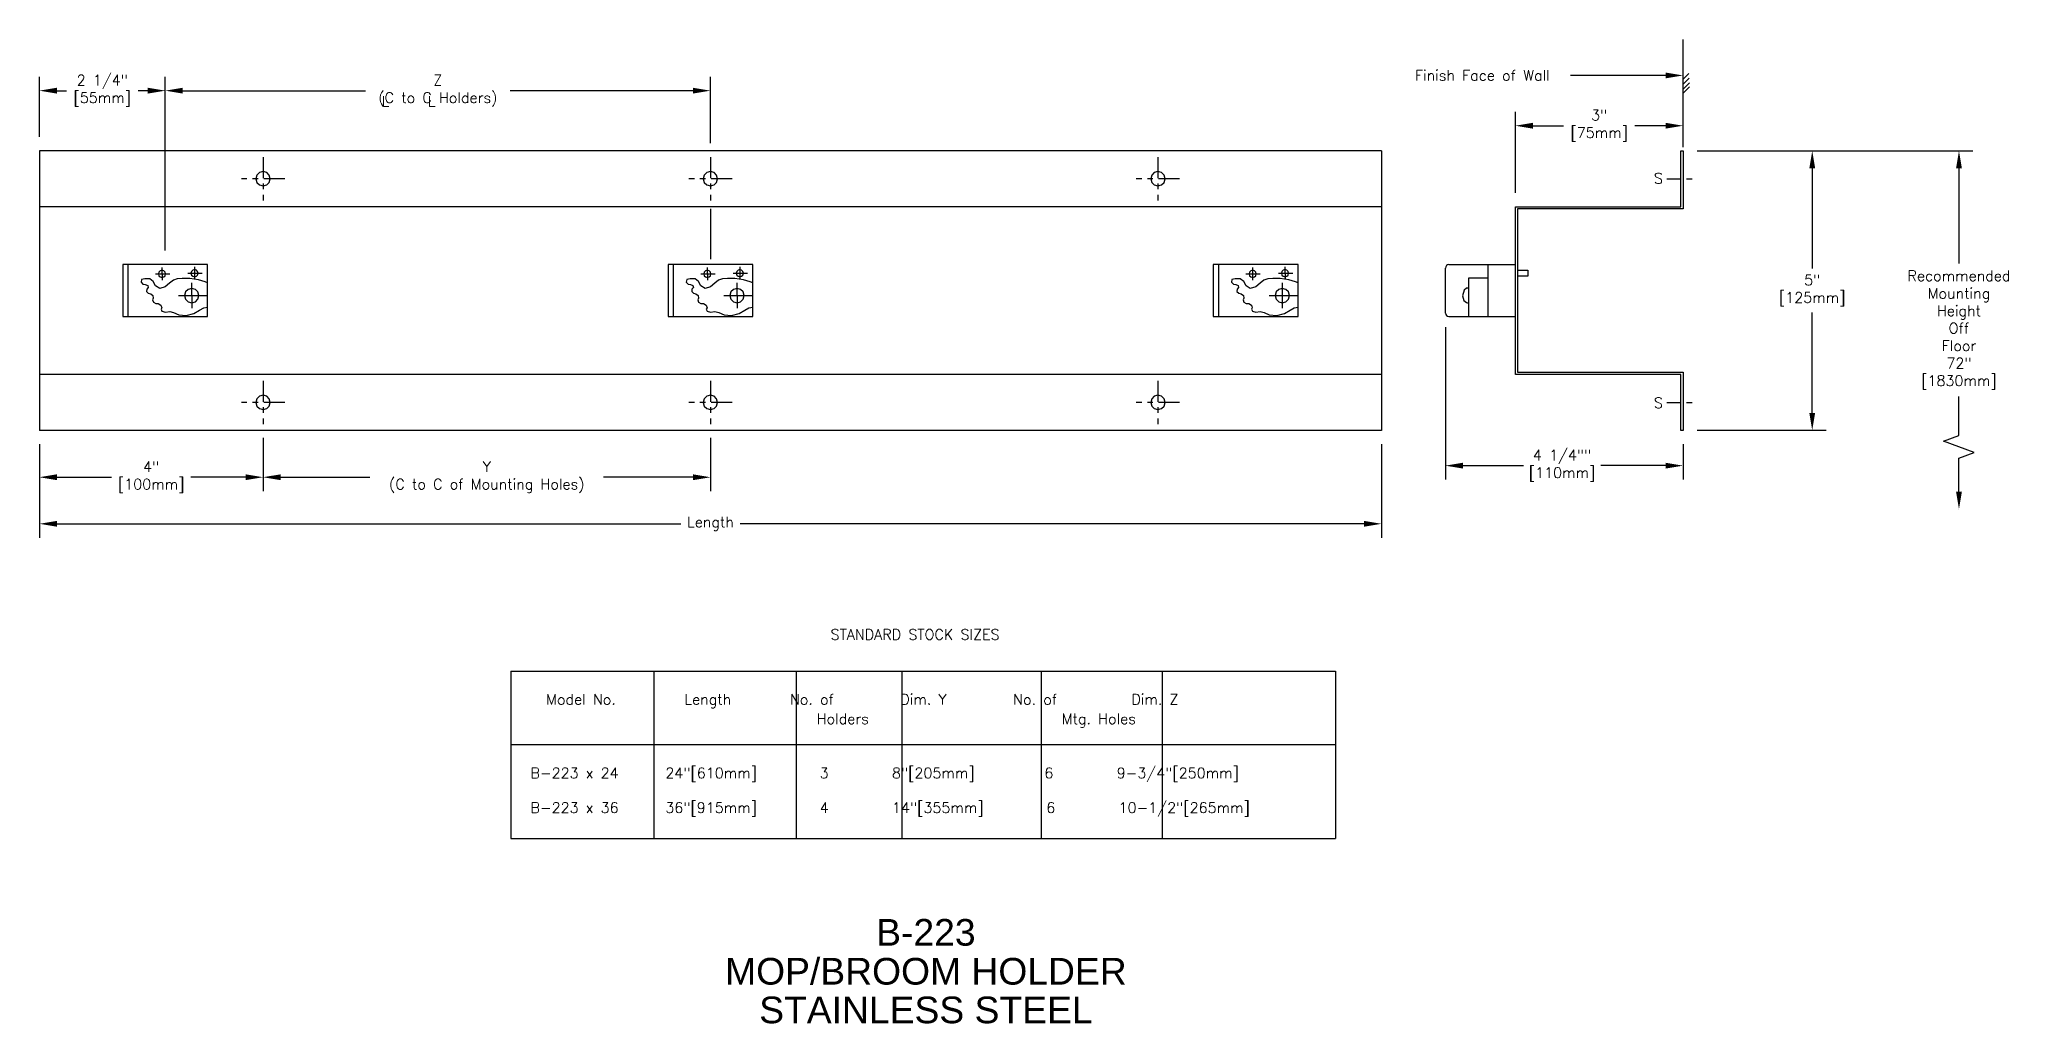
# Model space of a CAD drawing. Extents: x 4.4 to 39.7, y 11.9 to 29.5.
import ezdxf
from ezdxf.enums import TextEntityAlignment as Align

# ---------------------------------------------------------------- set-up
doc = ezdxf.new("R2010")
doc.units = 0
doc.header["$MEASUREMENT"] = 0
doc.header["$PDMODE"] = 35
doc.header["$PDSIZE"] = 0.000315
doc.linetypes.add('CENTER2', pattern=[1.125, 0.75, -0.125, 0.125, -0.125])
doc.layers.get('0').update_dxf_attribs({"linetype": 'CONTINUOUS'})
doc.layers.get('DEFPOINTS').update_dxf_attribs({"linetype": 'CONTINUOUS'})
for name, color, linetype in [('DETAIL', 4, 'CONTINUOUS'), ('DIM', 1, 'CONTINUOUS'), ('TEXT', 2, 'CONTINUOUS')]:
    doc.layers.add(name, color=color, linetype=linetype)
doc.styles.add('ARIAL_5', font='arial.ttf', dxfattribs={"height": 5})
doc.styles.add('DIM_S_5', font='simplex.shx', dxfattribs={"height": 0.1875})
doc.dimstyles.new('DIM_S_7', dxfattribs={"dimtxt": 0.12, "dimasz": 0.3125, "dimexe": 0.25, "dimexo": 0.25, "dimgap": 0.09375, "dimtad": 0, "dimtih": 1, "dimtoh": 1, "dimdec": 4, "dimzin": 4, "dimtxsty": 'DIM_S_5', "dimcen": 0.09375, "dimaunit": 1, "dimazin": 3, "dimtfac": 1, "dimtdec": 4, "dimtofl": 0, "dimtmove": 0, "dimatfit": 3, "dimtolj": 1, "dimtzin": 0})

# ---------------------------------------------------------------- blocks, each defined once
blk = doc.blocks.new('*D8')
at = {"color": 0, "linetype": 'BYBLOCK'}
for p, q in [((30.84, 26.794), (30.84, 28.242)), ((33.84, 27.794), (33.84, 28.242)), ((31.153, 27.992), (31.702, 27.992)), ((33.528, 27.992), (32.979, 27.992))]:
    blk.add_line(p, q, dxfattribs=at)
for points in [[(31.153, 28.044), (31.153, 27.94), (30.84, 27.992)], [(33.528, 28.044), (33.528, 27.94), (33.84, 27.992)]]:
    blk.add_solid(points, dxfattribs=at)
at = {"layer": 'DEFPOINTS', "color": 0, "linetype": 'BYBLOCK'}
for p in [(33.84, 27.992), (33.84, 27.544), (30.84, 26.544)]:
    blk.add_point(p, dxfattribs=at)
at = {"color": 0, "linetype": 'BYBLOCK', "insert": (32.34, 27.992), "char_height": 0.1875, "attachment_point": 5, "style": 'DIM_S_5'}
blk.add_mtext('\\A1;3"\\P[75mm]', dxfattribs=at)
blk = doc.blocks.new('*D7')
at = {"color": 0, "linetype": 'BYBLOCK'}
for p, q in [((29.59, 24.391), (29.59, 21.662)), ((33.84, 22.294), (33.84, 21.662)), ((29.903, 21.912), (30.984, 21.912)), ((33.528, 21.912), (32.368, 21.912))]:
    blk.add_line(p, q, dxfattribs=at)
for points in [[(29.903, 21.964), (29.903, 21.86), (29.59, 21.912)], [(33.528, 21.964), (33.528, 21.86), (33.84, 21.912)]]:
    blk.add_solid(points, dxfattribs=at)
at = {"layer": 'DEFPOINTS', "color": 0, "linetype": 'BYBLOCK'}
for p in [(29.59, 24.641), (33.84, 22.544), (33.84, 21.912)]:
    blk.add_point(p, dxfattribs=at)
at = {"color": 0, "linetype": 'BYBLOCK', "insert": (31.676, 21.912), "char_height": 0.1875, "attachment_point": 5, "style": 'DIM_S_5'}
blk.add_mtext('\\A1;\\fSimplex|b0|i0|c0|p0;4 1/4"\\Fsimplex.shx;"\\P[110mm]', dxfattribs=at)
blk = doc.blocks.new('*D6')
at = {"color": 0, "linetype": 'BYBLOCK'}
for p, q in [((34.09, 27.544), (36.399, 27.544)), ((36.149, 27.231), (36.149, 25.437)), ((36.149, 22.856), (36.149, 24.651)), ((34.09, 22.544), (36.399, 22.544))]:
    blk.add_line(p, q, dxfattribs=at)
for points in [[(36.097, 27.231), (36.201, 27.231), (36.149, 27.544)], [(36.097, 22.856), (36.201, 22.856), (36.149, 22.544)]]:
    blk.add_solid(points, dxfattribs=at)
at = {"layer": 'DEFPOINTS', "color": 0, "linetype": 'BYBLOCK'}
for p in [(33.84, 27.544), (33.84, 22.544), (36.149, 22.544)]:
    blk.add_point(p, dxfattribs=at)
at = {"color": 0, "linetype": 'BYBLOCK', "insert": (36.149, 25.044), "char_height": 0.1875, "attachment_point": 5, "style": 'DIM_S_5'}
blk.add_mtext('\\A1;\\fSimplex|b0|i0|c0|p0;5"\\Fsimplex.shx;\\P[125mm]', dxfattribs=at)
blk = doc.blocks.new('*D5')
at = {"color": 0, "linetype": 'BYBLOCK'}
for p, q in [((6.698, 25.759), (6.698, 28.869)), ((7.011, 28.619), (10.279, 28.619)), ((16.136, 28.619), (12.868, 28.619)), ((16.448, 27.681), (16.448, 28.869))]:
    blk.add_line(p, q, dxfattribs=at)
for points in [[(7.011, 28.671), (7.011, 28.567), (6.698, 28.619)], [(16.136, 28.671), (16.136, 28.567), (16.448, 28.619)]]:
    blk.add_solid(points, dxfattribs=at)
at = {"layer": 'DEFPOINTS', "color": 0, "linetype": 'BYBLOCK'}
for p in [(16.448, 28.619), (16.448, 27.431), (6.698, 25.509)]:
    blk.add_point(p, dxfattribs=at)
at = {"color": 0, "linetype": 'BYBLOCK', "insert": (11.573, 28.619), "char_height": 0.1875, "attachment_point": 5, "style": 'DIM_S_5'}
blk.add_mtext('\\A1;Z\\P(C to C Holders)', dxfattribs=at)
blk = doc.blocks.new('*D4')
at = {"color": 0, "linetype": 'BYBLOCK'}
for p, q in [((4.448, 22.294), (4.448, 20.622)), ((28.448, 22.294), (28.448, 20.622)), ((4.761, 20.872), (15.917, 20.872)), ((28.136, 20.872), (16.979, 20.872))]:
    blk.add_line(p, q, dxfattribs=at)
for points in [[(4.761, 20.924), (4.761, 20.82), (4.448, 20.872)], [(28.136, 20.924), (28.136, 20.82), (28.448, 20.872)]]:
    blk.add_solid(points, dxfattribs=at)
at = {"layer": 'DEFPOINTS', "color": 0, "linetype": 'BYBLOCK'}
for p in [(4.448, 22.544), (28.448, 22.544), (28.448, 20.872)]:
    blk.add_point(p, dxfattribs=at)
at = {"color": 0, "linetype": 'BYBLOCK', "insert": (16.448, 20.872), "char_height": 0.1875, "attachment_point": 5, "style": 'DIM_S_5'}
blk.add_mtext('\\A1;Length', dxfattribs=at)
blk = doc.blocks.new('*D3')
at = {"color": 0, "linetype": 'BYBLOCK'}
for p, q in [((8.448, 22.407), (8.448, 21.455)), ((16.448, 22.407), (16.448, 21.455)), ((8.761, 21.705), (10.359, 21.705)), ((16.136, 21.705), (14.537, 21.705))]:
    blk.add_line(p, q, dxfattribs=at)
for points in [[(8.761, 21.757), (8.761, 21.653), (8.448, 21.705)], [(16.136, 21.757), (16.136, 21.653), (16.448, 21.705)]]:
    blk.add_solid(points, dxfattribs=at)
at = {"layer": 'DEFPOINTS', "color": 0, "linetype": 'BYBLOCK'}
for p in [(8.448, 22.657), (16.448, 22.657), (16.448, 21.705)]:
    blk.add_point(p, dxfattribs=at)
at = {"color": 0, "linetype": 'BYBLOCK', "insert": (12.448, 21.705), "char_height": 0.1875, "attachment_point": 5, "style": 'DIM_S_5'}
blk.add_mtext('\\A1;Y\\P(C to C of Mounting Holes)', dxfattribs=at)
blk = doc.blocks.new('*D2')
at = {"color": 0, "linetype": 'BYBLOCK'}
for p, q in [((4.448, 22.294), (4.448, 21.455)), ((8.448, 22.407), (8.448, 21.455)), ((4.761, 21.705), (5.738, 21.705)), ((8.136, 21.705), (7.158, 21.705))]:
    blk.add_line(p, q, dxfattribs=at)
for points in [[(4.761, 21.757), (4.761, 21.653), (4.448, 21.705)], [(8.136, 21.757), (8.136, 21.653), (8.448, 21.705)]]:
    blk.add_solid(points, dxfattribs=at)
at = {"layer": 'DEFPOINTS', "color": 0, "linetype": 'BYBLOCK'}
for p in [(4.448, 22.544), (8.448, 22.657), (8.448, 21.705)]:
    blk.add_point(p, dxfattribs=at)
at = {"color": 0, "linetype": 'BYBLOCK', "insert": (6.448, 21.705), "char_height": 0.1875, "attachment_point": 5, "style": 'DIM_S_5'}
blk.add_mtext('\\A1;\\fSimplex|b0|i0|c0|p0;4"\\Fsimplex.shx;\\P[100mm]', dxfattribs=at)
blk = doc.blocks.new('*D1')
at = {"color": 0, "linetype": 'BYBLOCK'}
for p, q in [((4.448, 27.794), (4.448, 28.869)), ((4.761, 28.619), (4.935, 28.619)), ((6.386, 28.619), (6.212, 28.619)), ((6.698, 25.759), (6.698, 28.869))]:
    blk.add_line(p, q, dxfattribs=at)
for points in [[(4.761, 28.671), (4.761, 28.567), (4.448, 28.619)], [(6.386, 28.671), (6.386, 28.567), (6.698, 28.619)]]:
    blk.add_solid(points, dxfattribs=at)
at = {"layer": 'DEFPOINTS', "color": 0, "linetype": 'BYBLOCK'}
for p in [(6.698, 28.619), (4.448, 27.544), (6.698, 25.509)]:
    blk.add_point(p, dxfattribs=at)
at = {"color": 0, "linetype": 'BYBLOCK', "insert": (5.573, 28.619), "char_height": 0.1875, "attachment_point": 5, "style": 'DIM_S_5'}
blk.add_mtext('\\A1;\\fSimplex|b0|i0|c0|p0;2 1/4"\\Fsimplex.shx;\\P[55mm]', dxfattribs=at)
blk = doc.blocks.new('TBLK_TX')

msp = doc.modelspace()

# ---------------------------------------------------------------- linework, layer by layer
at = {"layer": 'DEFPOINTS', "linetype": 'BYBLOCK'}
msp.add_point((33.84012, 27.54367), dxfattribs=at)
at = {"layer": 'DETAIL', "linetype": 'CONTINUOUS'}
for p, q in [((4.44819, 27.54367), (4.44819, 22.54367)), ((28.44819, 27.54367), (4.44819, 27.54367)), ((28.44819, 27.54367), (28.44819, 22.54367)), ((28.44819, 26.54367), (4.44819, 26.54367)), ((29.59012, 24.64115), (29.59012, 25.44619)), ((29.65262, 25.50869), (30.84012, 25.50869)), ((29.65262, 24.57865), (30.84012, 24.57865)), ((28.44819, 23.54367), (4.44819, 23.54367)), ((28.44819, 22.54367), (4.44819, 22.54367))]:
    msp.add_line(p, q, dxfattribs=at)
at = {"layer": 'DETAIL', "linetype": 'CENTER2', "ltscale": 0.5}
for p, q in [((8.44819, 27.4307), (8.44819, 26.65663)), ((16.44819, 27.4307), (16.44819, 26.65663)), ((24.44819, 27.4307), (24.44819, 26.65663)), ((8.83502, 27.04367), (8.06131, 27.04367)), ((16.83502, 27.04367), (16.06131, 27.04367)), ((24.83502, 27.04367), (24.06131, 27.04367)), ((8.44819, 23.4307), (8.44819, 22.65663)), ((16.44819, 23.4307), (16.44819, 22.65663)), ((24.44819, 23.4307), (24.44819, 22.65663)), ((8.83502, 23.04367), (8.06131, 23.04367)), ((16.83502, 23.04367), (16.06131, 23.04367)), ((24.83502, 23.04367), (24.06131, 23.04367))]:
    msp.add_line(p, q, dxfattribs=at)
at = {"layer": 'DETAIL', "linetype": 'CENTER2', "ltscale": 0.333333}
for p, q in [((33.55075, 27.04367), (34.09012, 27.04367)), ((33.55075, 23.04367), (34.09012, 23.04367))]:
    msp.add_line(p, q, dxfattribs=at)
at = {"layer": 'DETAIL', "linetype": 'CONTINUOUS'}
for points in [[(33.80075, 26.54367), (33.80075, 27.54367), (33.84012, 27.54367), (33.84012, 26.5043), (30.87949, 26.5043), (30.87949, 23.58304), (33.84012, 23.58304), (33.84012, 22.54367), (33.80075, 22.54367), (33.80075, 23.54367), (30.84012, 23.54367), (30.84012, 26.54367)], [(8.44819, 26.91564), (8.51272, 26.93312), (8.5586, 26.97905), (8.57605, 27.04367), (8.5586, 27.10828), (8.51272, 27.15421), (8.44819, 27.17169), (8.38363, 27.15421), (8.33775, 27.10828), (8.32028, 27.04367), (8.33775, 26.97905), (8.38363, 26.93312)], [(16.44819, 26.91564), (16.51272, 26.93312), (16.5586, 26.97905), (16.57605, 27.04367), (16.5586, 27.10828), (16.51272, 27.15421), (16.44819, 27.17169), (16.38363, 27.15421), (16.33775, 27.10828), (16.32028, 27.04367), (16.33775, 26.97905), (16.38363, 26.93312)], [(24.44819, 26.91564), (24.51272, 26.93312), (24.5586, 26.97905), (24.57605, 27.04367), (24.5586, 27.10828), (24.51272, 27.15421), (24.44819, 27.17169), (24.38363, 27.15421), (24.33775, 27.10828), (24.32028, 27.04367), (24.33775, 26.97905), (24.38363, 26.93312)], [(5.93935, 24.57865), (7.45703, 24.57865), (7.45703, 25.50869), (5.93935, 25.50869)], [(6.57812, 25.34181), (6.58685, 25.30951), (6.6098, 25.28656), (6.6421, 25.27783), (6.67436, 25.28656), (6.69729, 25.30951), (6.70603, 25.34181), (6.69729, 25.37413), (6.67436, 25.39711), (6.6421, 25.40585), (6.6098, 25.39711), (6.58685, 25.37413)], [(7.1587, 25.35403), (7.16743, 25.32172), (7.19036, 25.29874), (7.22261, 25.28999), (7.25491, 25.29874), (7.27787, 25.32172), (7.28661, 25.35403), (7.27787, 25.38633), (7.25491, 25.40928), (7.22261, 25.41801), (7.19036, 25.40928), (7.16743, 25.38633)], [(15.68935, 24.57865), (17.20703, 24.57865), (17.20703, 25.50869), (15.68935, 25.50869)], [(16.32812, 25.34181), (16.33685, 25.30951), (16.3598, 25.28656), (16.3921, 25.27783), (16.42436, 25.28656), (16.44729, 25.30951), (16.45603, 25.34181), (16.44729, 25.37413), (16.42436, 25.39711), (16.3921, 25.40585), (16.3598, 25.39711), (16.33685, 25.37413)], [(16.9087, 25.35403), (16.91743, 25.32172), (16.94036, 25.29874), (16.97261, 25.28999), (17.00491, 25.29874), (17.02787, 25.32172), (17.03661, 25.35403), (17.02787, 25.38633), (17.00491, 25.40928), (16.97261, 25.41801), (16.94036, 25.40928), (16.91743, 25.38633)], [(25.43935, 24.57865), (26.95703, 24.57865), (26.95703, 25.50869), (25.43935, 25.50869)], [(26.07812, 25.34181), (26.08685, 25.30951), (26.1098, 25.28656), (26.1421, 25.27783), (26.17436, 25.28656), (26.19729, 25.30951), (26.20603, 25.34181), (26.19729, 25.37413), (26.17436, 25.39711), (26.1421, 25.40585), (26.1098, 25.39711), (26.08685, 25.37413)], [(26.6587, 25.35403), (26.66743, 25.32172), (26.69036, 25.29874), (26.72261, 25.28999), (26.75491, 25.29874), (26.77787, 25.32172), (26.78661, 25.35403), (26.77787, 25.38633), (26.75491, 25.40928), (26.72261, 25.41801), (26.69036, 25.40928), (26.66743, 25.38633)], [(7.04515, 24.95412), (7.06261, 24.88951), (7.1085, 24.84358), (7.17306, 24.8261), (7.23762, 24.84358), (7.28351, 24.88951), (7.30097, 24.95412), (7.28351, 25.01877), (7.23762, 25.06472), (7.17306, 25.0822), (7.1085, 25.06472), (7.06261, 25.01877)], [(16.79515, 24.95412), (16.81261, 24.88951), (16.8585, 24.84358), (16.92306, 24.8261), (16.98762, 24.84358), (17.03351, 24.88951), (17.05097, 24.95412), (17.03351, 25.01877), (16.98762, 25.06472), (16.92306, 25.0822), (16.8585, 25.06472), (16.81261, 25.01877)], [(26.54515, 24.95412), (26.56261, 24.88951), (26.6085, 24.84358), (26.67306, 24.8261), (26.73762, 24.84358), (26.78351, 24.88951), (26.80097, 24.95412), (26.78351, 25.01877), (26.73762, 25.06472), (26.67306, 25.0822), (26.6085, 25.06472), (26.56261, 25.01877)], [(8.44819, 22.91564), (8.51272, 22.93312), (8.5586, 22.97905), (8.57605, 23.04367), (8.5586, 23.10828), (8.51272, 23.15421), (8.44819, 23.17169), (8.38363, 23.15421), (8.33775, 23.10828), (8.32028, 23.04367), (8.33775, 22.97905), (8.38363, 22.93312)], [(16.44819, 22.91564), (16.51272, 22.93312), (16.5586, 22.97905), (16.57605, 23.04367), (16.5586, 23.10828), (16.51272, 23.15421), (16.44819, 23.17169), (16.38363, 23.15421), (16.33775, 23.10828), (16.32028, 23.04367), (16.33775, 22.97905), (16.38363, 22.93312)], [(24.44819, 22.91564), (24.51272, 22.93312), (24.5586, 22.97905), (24.57605, 23.04367), (24.5586, 23.10828), (24.51272, 23.15421), (24.44819, 23.17169), (24.38363, 23.15421), (24.33775, 23.10828), (24.32028, 23.04367), (24.33775, 22.97905), (24.38363, 22.93312)]]:
    msp.add_lwpolyline(points, close=True, dxfattribs=at)
for points in [[(6.03222, 25.50871), (6.03222, 24.57865)], [(6.64061, 25.45717), (6.6421, 25.2302)], [(7.10368, 25.35403), (7.36017, 25.35403)], [(7.22119, 25.46933), (7.22261, 25.24242)], [(15.78222, 25.50871), (15.78222, 24.57865)], [(16.39061, 25.45717), (16.3921, 25.2302)], [(16.85368, 25.35403), (17.11017, 25.35403)], [(16.97119, 25.46933), (16.97261, 25.24242)], [(25.53222, 25.50871), (25.53222, 24.57865)], [(26.14061, 25.45717), (26.1421, 25.2302)], [(26.60368, 25.35403), (26.86017, 25.35403)], [(26.72119, 25.46933), (26.72261, 25.24242)], [(30.34722, 25.50869), (30.34722, 24.57865)], [(31.06185, 25.40912), (31.06185, 25.29894), (30.87949, 25.29894)], [(30.87949, 25.40912), (30.94258, 25.40912), (31.02248, 25.40912), (31.06185, 25.40912)], [(7.45697, 25.17949), (7.40985, 25.19851), (7.29151, 25.23516), (7.1365, 25.25884), (7.00252, 25.26241), (6.91374, 25.25456), (6.84407, 25.22889), (6.77592, 25.17442), (6.69963, 25.1118), (6.60091, 25.08186), (6.52493, 25.12593), (6.48568, 25.20777), (6.42196, 25.25185), (6.33255, 25.25185), (6.27271, 25.2396), (6.26591, 25.19672), (6.2999, 25.16066), (6.34206, 25.15317), (6.38523, 25.13241), (6.39239, 25.09999), (6.36689, 25.07154), (6.36221, 25.02631), (6.39507, 24.99534), (6.43808, 24.98764), (6.47702, 24.95329), (6.48335, 24.90796), (6.4703, 24.87895), (6.48615, 24.83386), (6.52784, 24.81164), (6.57486, 24.81229), (6.62029, 24.78519), (6.63673, 24.73726), (6.62379, 24.71085), (6.63759, 24.67772), (6.70103, 24.65878), (6.77842, 24.66671), (6.84869, 24.65012), (6.94062, 24.61083), (7.07335, 24.5991), (7.21117, 24.63635), (7.31407, 24.69559), (7.38596, 24.73366), (7.45697, 24.74775)], [(6.52316, 25.34181), (6.77959, 25.34181)], [(7.1702, 25.18482), (7.17306, 24.73095)], [(17.20697, 25.17949), (17.15985, 25.19851), (17.04151, 25.23516), (16.8865, 25.25884), (16.75252, 25.26241), (16.66374, 25.25456), (16.59407, 25.22889), (16.52592, 25.17442), (16.44963, 25.1118), (16.35091, 25.08186), (16.27493, 25.12593), (16.23568, 25.20777), (16.17196, 25.25185), (16.08255, 25.25185), (16.02271, 25.2396), (16.01591, 25.19672), (16.0499, 25.16066), (16.09206, 25.15317), (16.13523, 25.13241), (16.14239, 25.09999), (16.11689, 25.07154), (16.11221, 25.02631), (16.14507, 24.99534), (16.18808, 24.98764), (16.22702, 24.95329), (16.23335, 24.90796), (16.2203, 24.87895), (16.23615, 24.83386), (16.27784, 24.81164), (16.32486, 24.81229), (16.37029, 24.78519), (16.38673, 24.73726), (16.37379, 24.71085), (16.38759, 24.67772), (16.45103, 24.65878), (16.52842, 24.66671), (16.59869, 24.65012), (16.69062, 24.61083), (16.82335, 24.5991), (16.96117, 24.63635), (17.06407, 24.69559), (17.13596, 24.73366), (17.20697, 24.74775)], [(16.27316, 25.34181), (16.52959, 25.34181)], [(16.9202, 25.18482), (16.92306, 24.73095)], [(26.95697, 25.17949), (26.90985, 25.19851), (26.79151, 25.23516), (26.6365, 25.25884), (26.50252, 25.26241), (26.41374, 25.25456), (26.34407, 25.22889), (26.27592, 25.17442), (26.19963, 25.1118), (26.10091, 25.08186), (26.02493, 25.12593), (25.98568, 25.20777), (25.92196, 25.25185), (25.83255, 25.25185), (25.77271, 25.2396), (25.76591, 25.19672), (25.7999, 25.16066), (25.84206, 25.15317), (25.88523, 25.13241), (25.89239, 25.09999), (25.86689, 25.07154), (25.86221, 25.02631), (25.89507, 24.99534), (25.93808, 24.98764), (25.97702, 24.95329), (25.98335, 24.90796), (25.9703, 24.87895), (25.98615, 24.83386), (26.02784, 24.81164), (26.07486, 24.81229), (26.12029, 24.78519), (26.13673, 24.73726), (26.12379, 24.71085), (26.13759, 24.67772), (26.20103, 24.65878), (26.27842, 24.66671), (26.34869, 24.65012), (26.44062, 24.61083), (26.57335, 24.5991), (26.71117, 24.63635), (26.81407, 24.69559), (26.88596, 24.73366), (26.95697, 24.74775)], [(26.02316, 25.34181), (26.27959, 25.34181)], [(26.6702, 25.18482), (26.67306, 24.73095)], [(30.00309, 25.08849), (29.96892, 25.08572), (29.92252, 25.05307), (29.89754, 24.94998)], [(30.34722, 25.26686), (30.00309, 25.26686), (30.00309, 24.57865)], [(6.93519, 24.95412), (7.4481, 24.95412)], [(16.68519, 24.95412), (17.1981, 24.95412)], [(26.43519, 24.95412), (26.9481, 24.95412)], [(29.89754, 24.94998), (29.92133, 24.86355), (29.96553, 24.82817), (30.00309, 24.81742)]]:
    msp.add_lwpolyline(points, dxfattribs=at)
for centre, start, end in [((29.65262, 25.44619), 90, 180), ((29.65262, 24.64115), 180, 270)]:
    msp.add_arc(centre, 0.0625, start, end, dxfattribs=at)
at = {"layer": 'DIM', "linetype": 'CONTINUOUS'}
for p, q in [((33.83862, 27.60693), (33.83862, 29.53645)), ((33.52542, 28.89174), (31.82492, 28.89174)), ((33.8382, 28.82439), (33.94347, 28.92864)), ((33.83873, 28.64358), (33.95638, 28.76099)), ((33.83927, 28.57147), (33.95638, 28.69005)), ((33.84023, 28.73519), (33.94992, 28.84482)), ((34.09012, 27.54367), (39.02242, 27.54367)), ((38.77242, 27.23117), (38.77242, 25.53066)), ((16.44819, 26.50621), (16.44819, 25.60816)), ((38.77242, 22.44861), (38.77242, 23.14673)), ((38.77242, 21.44623), (38.77242, 22.04861)), ((12.87585, 18.23414), (27.62351, 18.23414)), ((12.87585, 18.23414), (12.87585, 15.24381)), ((15.43438, 18.23414), (15.43438, 15.24381)), ((17.9798, 18.23414), (17.9798, 15.24381)), ((19.86918, 18.23414), (19.86918, 15.24381)), ((22.36211, 18.23414), (22.36211, 15.24381)), ((24.52703, 18.23414), (24.52703, 15.24381)), ((27.62351, 18.23414), (27.62351, 15.24381)), ((12.87585, 16.92259), (27.62351, 16.92259)), ((12.87585, 15.24381), (27.62351, 15.24381))]:
    msp.add_line(p, q, dxfattribs=at)
msp.add_lwpolyline([(38.77242, 21.41133), (38.77242, 22.04861), (39.04717, 22.14861), (38.49767, 22.34861), (38.77242, 22.44861), (38.77242, 23.13239)], dxfattribs=at)
msp.add_point((38.77242, 21.13373), dxfattribs=at)
for points in [[(33.52542, 28.94383), (33.52542, 28.83966), (33.83792, 28.89174)], [(38.72033, 27.23117), (38.8245, 27.23117), (38.77242, 27.54367)], [(38.72033, 21.44623), (38.8245, 21.44623), (38.77242, 21.13373)]]:
    msp.add_solid(points, dxfattribs=at)

# ---------------------------------------------------------------- block references
at = {"layer": 'TEXT', "linetype": 'CONTINUOUS'}
ref = msp.add_blockref('TBLK_TX', (20.29995, 13.32668), dxfattribs=dict(at, xscale=0.09539712000000002, yscale=0.09539712000000002, zscale=0.09539712000000002))
ref.add_attrib('TITLE', 'B-223', dxfattribs={"layer": '0', "height": 0.476986, "style": 'ARIAL_5'}).set_placement((20.29995, 13.32668), align=Align.CENTER)
ref.add_attrib('DWG_NAME', 'MOP/BROOM HOLDER', dxfattribs={"layer": '0', "height": 0.4769856, "style": 'ARIAL_5'}).set_placement((20.29995, 12.63052), align=Align.CENTER)
ref = msp.add_blockref('TBLK_TX', (20.29995, 12.63527), dxfattribs=dict(at, xscale=0.09539712000000002, yscale=0.09539712000000002, zscale=0.09539712000000002))
ref.add_attrib('DWG_NAME', 'STAINLESS STEEL', dxfattribs={"layer": '0', "height": 0.4769856, "style": 'ARIAL_5'}).set_placement((20.29995, 11.9391), align=Align.CENTER)

# ---------------------------------------------------------------- texts
at = {"layer": 'DIM', "linetype": 'CONTINUOUS', "style": 'DIM_S_5'}
for s, p in [('L', (10.56749, 28.33564)), ('L', (11.39467, 28.33564)), ('S', (33.31905, 26.95638)), ('S', (33.31905, 22.94278)), ('STANDARD STOCK SIZES', (18.59647, 18.7981)), ('Model No.        Length       No. of        Dim. Y        No. of         Dim. Z', (13.5106, 17.638)), ('Holders', (18.34718, 17.28983)), ('Mtg. Holes', (22.72949, 17.28983)), ('B-223 x 24     24"[610mm]       3        8"[205mm]        6        9-3/4"[250mm]', (13.23011, 16.32083)), ('B-223 x 36     36"[915mm]       4        14"[355mm]       6        10-1/2"[265mm]', (13.23011, 15.70111))]:
    msp.add_text(s, height=0.1875, dxfattribs=at).set_placement(p)
at = {"layer": 'DIM', "linetype": 'CONTINUOUS', "char_height": 0.1875, "attachment_point": 5, "style": 'DIM_S_5'}
for s, insert in [('\\A1;Finish Face of Wall', (30.24977, 28.89262)), ('\\A1;Recommended\\PMounting\\PHeight\\POff\\PFloor\\P72"\\P[1830mm]', (38.77242, 24.3387))]:
    msp.add_mtext(s, dxfattribs=dict(at, insert=insert))

# ---------------------------------------------------------------- dimensions: what is measured, and where the dimension line sits
at = {"layer": 'DIM', "linetype": 'CONTINUOUS'}
for base, p1, p2, text, picture, middle in [((16.44819, 28.61903), (6.69819, 25.50869), (16.44819, 27.4307), 'Z\\P(C to C Holders)', '*D5', (11.57319, 28.61903)), ((6.69819, 28.61903), (4.44819, 27.54367), (6.69819, 25.50869), '\\fSimplex|b0|i0|c0|p0;<>\\Fsimplex.shx;\\P[55mm]', '*D1', (5.57319, 28.61903)), ((33.84012, 27.99204), (30.84012, 26.54367), (33.84012, 27.54367), '<>\\P[75mm]', '*D8', (32.34012, 27.99204)), ((33.84012, 21.91228), (29.59012, 24.64115), (33.84012, 22.54367), '\\fSimplex|b0|i0|c0|p0;<>\\Fsimplex.shx;"\\P[110mm]', '*D7', (31.67575, 21.91228)), ((8.44819, 21.70512), (4.44819, 22.54367), (8.44819, 22.65663), '\\fSimplex|b0|i0|c0|p0;<>\\Fsimplex.shx;\\P[100mm]', '*D2', (6.44819, 21.70512)), ((28.44819, 20.87174), (4.44819, 22.54367), (28.44819, 22.54367), 'Length', '*D4', (16.44819, 20.87174)), ((16.44819, 21.70512), (8.44819, 22.65663), (16.44819, 22.65663), 'Y\\P(C to C of Mounting Holes)', '*D3', (12.44819, 21.70512))]:
    dim = msp.add_linear_dim(base=base, p1=p1, p2=p2, text=text, dimstyle='DIM_S_7', override={"dimpost": '"'}, dxfattribs=at)
    dim.commit()
    dim.dimension.update_dxf_attribs({"geometry": picture, "text_midpoint": middle, "dimtype": 128})
dim = msp.add_linear_dim(base=(36.1488, 22.54367), p1=(33.84012, 27.54367), p2=(33.84012, 22.54367), angle=90, text='\\fSimplex|b0|i0|c0|p0;<>\\Fsimplex.shx;\\P[125mm]', dimstyle='DIM_S_7', override={"dimpost": '"'}, dxfattribs=at)
dim.commit()
dim.dimension.update_dxf_attribs({"geometry": '*D6', "text_midpoint": (36.1488, 25.04367), "dimtype": 128})

doc.saveas('drawing.dxf')
